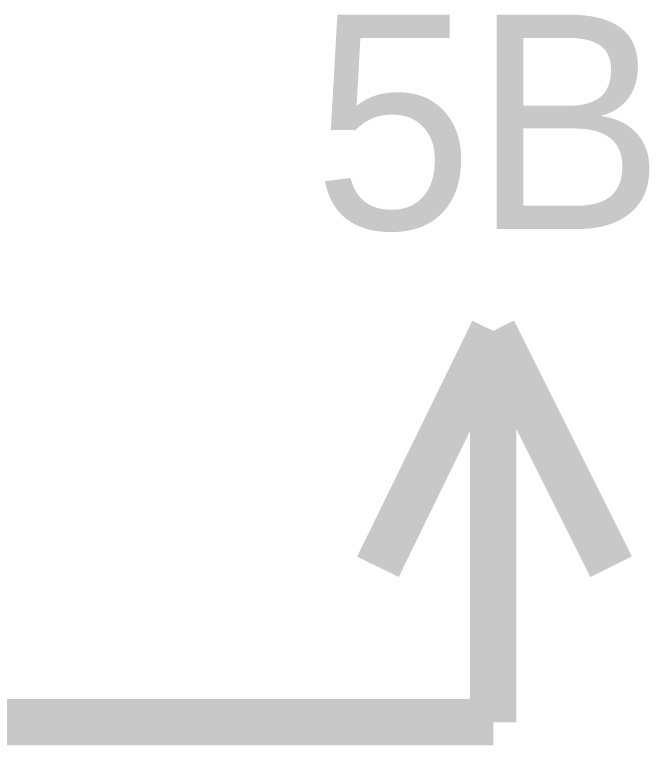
# Model space of a CAD drawing. Extents: x 0 to 594, y 0 to 420.
# Drawn here: x 131.977 to 136.089, y 202.345 to 207.081 of the extents above; entities that cross this region are included whole.
import ezdxf

# ---------------------------------------------------------------- set-up
doc = ezdxf.new("R2010")
doc.units = 0
doc.layers.add('SHEET', color=255, linetype='CONTINUOUS')

msp = doc.modelspace()

# ---------------------------------------------------------------- linework, layer by layer
at = {"layer": 'SHEET', "const_width": 0.2997}
for points in [[(135.0774, 205.0314), (134.3307, 203.5026)], [(135.0774, 205.0314), (135.8414, 203.5026)], [(135.0774, 202.495), (135.0774, 205.0314)], [(130.0938, 202.495), (135.0774, 202.495)]]:
    msp.add_lwpolyline(points, dxfattribs=at)

# ---------------------------------------------------------------- texts
at = {"layer": 'SHEET'}
msp.add_text('5В', height=1.38981, dxfattribs=at).set_placement((133.9139, 205.6916))

doc.saveas('drawing.dxf')
